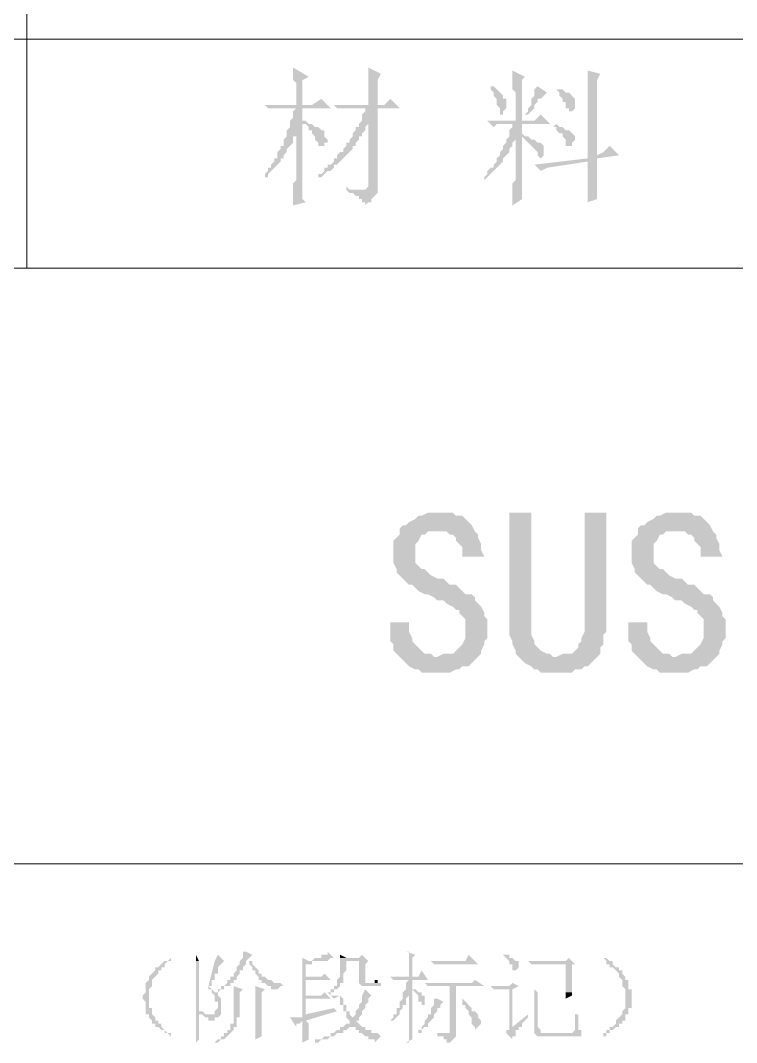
# Model space of a CAD drawing. Header units: millimetres. Extents: x 6 to 291, y 3 to 207.
# Drawn here: x 245.74 to 255.42, y 17.86 to 31.67 of the extents above; entities that cross this region are included whole.
import ezdxf

# ---------------------------------------------------------------- set-up
doc = ezdxf.new("R2010")
doc.units = ezdxf.units.MM

msp = doc.modelspace()

# ---------------------------------------------------------------- hatches: boundary and pattern name
h = msp.add_hatch(color=7)
h.dxf.hatch_style = 2
h.paths.add_polyline_path([(249.427859, 31.030333), (249.427859, 30.945667), (249.427859, 30.861), (249.470192, 30.818667), (249.470192, 30.522333), (249.554859, 30.522333), (249.554859, 30.861), (249.639526, 30.903333)])
h = msp.add_hatch(color=7)
h.dxf.hatch_style = 2
h.paths.add_polyline_path([(250.443859, 31.030333), (250.443859, 30.522333), (250.570859, 30.522333), (250.570859, 30.861), (250.613192, 30.945667)])
h = msp.add_hatch(color=7)
h.dxf.hatch_style = 2
h.paths.add_polyline_path([(252.391192, 30.988), (252.391192, 30.734), (252.433526, 30.691667), (252.433526, 30.395333), (252.433526, 30.310667), (252.518192, 30.310667), (252.518192, 30.861), (252.560526, 30.903333)])
h = msp.add_hatch(color=7)
h.dxf.hatch_style = 2
h.paths.add_polyline_path([(253.407192, 30.988), (253.407192, 30.861), (253.407192, 30.607), (253.407192, 29.802667), (253.534192, 29.845), (253.534192, 30.861), (253.576526, 30.945667)])
h = msp.add_hatch(color=7)
h.dxf.hatch_style = 2
h.paths.add_polyline_path([(252.137192, 30.776333), (252.094859, 30.776333), (252.094859, 30.734), (252.137192, 30.691667), (252.137192, 30.649333), (252.179526, 30.607), (252.179526, 30.564667), (252.179526, 30.522333), (252.221859, 30.48), (252.221859, 30.395333), (252.264192, 30.395333), (252.264192, 30.437667), (252.306526, 30.48), (252.306526, 30.522333), (252.306526, 30.607), (252.264192, 30.607), (252.264192, 30.649333), (252.221859, 30.691667), (252.179526, 30.734)])
h = msp.add_hatch(color=7)
h.dxf.hatch_style = 2
h.paths.add_polyline_path([(252.729859, 30.776333), (252.687526, 30.734), (252.687526, 30.649333), (252.645192, 30.607), (252.645192, 30.522333), (252.602859, 30.48), (252.602859, 30.437667), (252.560526, 30.395333), (252.602859, 30.395333), (252.645192, 30.437667), (252.687526, 30.48), (252.687526, 30.522333), (252.729859, 30.564667), (252.729859, 30.607), (252.772192, 30.607), (252.814526, 30.649333), (252.856859, 30.691667)])
h = msp.add_hatch(color=7)
h.dxf.hatch_style = 2
h.paths.add_polyline_path([(252.983859, 30.734), (253.026192, 30.691667), (253.026192, 30.649333), (253.068526, 30.607), (253.068526, 30.564667), (253.110859, 30.564667), (253.110859, 30.48), (253.153192, 30.48), (253.153192, 30.437667), (253.195526, 30.437667), (253.237859, 30.48), (253.237859, 30.607), (253.195526, 30.649333), (253.153192, 30.691667), (253.110859, 30.691667), (253.068526, 30.734), (253.026192, 30.734)])
h = msp.add_hatch(color=7)
h.dxf.hatch_style = 2
h.paths.add_polyline_path([(249.808859, 30.607), (249.681859, 30.522333), (249.046859, 30.522333), (249.089192, 30.48), (249.935859, 30.48)])
h = msp.add_hatch(color=7)
h.dxf.hatch_style = 2
h.paths.add_polyline_path([(250.740192, 30.607), (250.655526, 30.522333), (249.978192, 30.522333), (250.020526, 30.48), (250.867192, 30.48)])
h = msp.add_hatch(color=7)
h.dxf.hatch_style = 2
h.paths.add_polyline_path([(249.554859, 30.48), (249.470192, 30.48), (249.427859, 30.437667), (249.427859, 30.353), (249.385526, 30.310667), (249.554859, 30.268333), (249.597192, 30.268333), (249.639526, 30.226), (249.639526, 30.183667), (249.681859, 30.183667), (249.681859, 30.141333), (249.724192, 30.099), (249.724192, 30.056667), (249.766526, 30.014333), (249.766526, 29.972), (249.851192, 29.972), (249.851192, 30.014333), (249.893526, 30.014333), (249.893526, 30.056667), (249.851192, 30.099), (249.851192, 30.183667), (249.808859, 30.183667), (249.766526, 30.226), (249.724192, 30.226), (249.681859, 30.268333), (249.639526, 30.268333), (249.597192, 30.310667), (249.554859, 30.310667)])
h = msp.add_hatch(color=7)
h.dxf.hatch_style = 2
h.paths.add_polyline_path([(250.570859, 30.48), (250.401526, 30.48), (250.401526, 30.437667), (250.359192, 30.395333), (250.359192, 30.310667), (250.316859, 30.268333), (250.443859, 30.268333), (250.443859, 29.421667), (250.401526, 29.379333), (250.359192, 29.379333), (250.570859, 29.379333)])
h = msp.add_hatch(color=7)
h.dxf.hatch_style = 2
h.paths.add_polyline_path([(252.772192, 30.395333), (252.687526, 30.310667), (252.052526, 30.310667), (252.137192, 30.226), (252.179526, 30.268333), (252.899192, 30.268333)])
h = msp.add_hatch(color=7)
h.dxf.hatch_style = 2
h.paths.add_polyline_path([(249.385526, 30.310667), (249.385526, 30.226), (249.343192, 30.183667), (249.343192, 30.141333), (249.470192, 30.099), (249.470192, 29.506333), (249.427859, 29.464), (249.427859, 29.421667), (249.427859, 29.252333), (249.427859, 29.167667), (249.597192, 29.21), (249.554859, 29.252333), (249.554859, 29.294667), (249.554859, 29.337), (249.554859, 29.421667), (249.554859, 30.268333)])
h = msp.add_hatch(color=7)
h.dxf.hatch_style = 2
h.paths.add_polyline_path([(250.316859, 30.268333), (250.316859, 30.226), (250.274526, 30.226), (250.274526, 30.183667), (250.232192, 30.141333), (250.232192, 30.099), (250.189859, 30.056667), (250.189859, 30.014333), (250.147526, 30.014333), (250.147526, 29.972), (250.105192, 29.929667), (250.105192, 29.887333), (250.062859, 29.887333), (250.020526, 29.845), (250.020526, 29.802667), (249.978192, 29.802667), (249.978192, 29.760333), (249.935859, 29.718), (249.893526, 29.718), (249.893526, 29.675667), (249.851192, 29.675667), (249.851192, 29.633333), (249.808859, 29.591), (249.766526, 29.591), (249.766526, 29.548667), (249.808859, 29.548667), (249.851192, 29.591), (249.893526, 29.633333), (249.935859, 29.633333), (249.978192, 29.675667), (249.978192, 29.718), (250.020526, 29.718), (250.062859, 29.760333), (250.105192, 29.802667), (250.147526, 29.845), (250.189859, 29.887333), (250.232192, 29.929667), (250.232192, 29.972), (250.274526, 29.972), (250.274526, 30.014333), (250.316859, 30.056667), (250.316859, 30.099), (250.359192, 30.099), (250.359192, 30.141333), (250.401526, 30.183667), (250.401526, 30.226), (250.443859, 30.268333)])
h = msp.add_hatch(color=7)
h.dxf.hatch_style = 2
h.paths.add_polyline_path([(252.518192, 30.268333), (252.391192, 30.268333), (252.391192, 30.226), (252.348859, 30.183667), (252.348859, 30.099), (252.306526, 30.056667), (252.433526, 30.056667), (252.433526, 29.506333), (252.391192, 29.464), (252.391192, 29.379333), (252.391192, 29.167667), (252.518192, 29.252333), (252.518192, 30.099), (252.560526, 30.099), (252.518192, 30.141333)])
h = msp.add_hatch(color=7)
h.dxf.hatch_style = 2
h.paths.add_polyline_path([(252.983859, 30.268333), (252.941526, 30.226), (252.983859, 30.226), (252.983859, 30.183667), (253.026192, 30.141333), (253.068526, 30.141333), (253.068526, 30.099), (253.110859, 30.056667), (253.110859, 30.014333), (253.110859, 29.972), (253.195526, 29.972), (253.195526, 30.014333), (253.237859, 30.056667), (253.237859, 30.099), (253.195526, 30.141333), (253.153192, 30.183667), (253.110859, 30.183667), (253.068526, 30.226), (253.026192, 30.226)])
h = msp.add_hatch(color=7)
h.dxf.hatch_style = 2
h.paths.add_polyline_path([(249.343192, 30.141333), (249.343192, 30.099), (249.300859, 30.056667), (249.300859, 29.972), (249.258526, 29.972), (249.258526, 29.929667), (249.216192, 29.887333), (249.216192, 29.802667), (249.173859, 29.802667), (249.173859, 29.760333), (249.131526, 29.718), (249.131526, 29.675667), (249.089192, 29.675667), (249.089192, 29.633333), (249.046859, 29.591), (249.046859, 29.548667), (249.089192, 29.548667), (249.089192, 29.591), (249.131526, 29.633333), (249.173859, 29.675667), (249.216192, 29.718), (249.258526, 29.760333), (249.258526, 29.802667), (249.300859, 29.802667), (249.300859, 29.845), (249.343192, 29.887333), (249.343192, 29.929667), (249.385526, 29.972), (249.427859, 30.014333), (249.427859, 30.099), (249.470192, 30.099)])
h = msp.add_hatch(color=7)
h.dxf.hatch_style = 2
h.paths.add_polyline_path([(252.560526, 30.099), (252.518192, 30.099), (252.560526, 30.056667), (252.602859, 30.014333), (252.645192, 29.972), (252.687526, 29.929667), (252.729859, 29.887333), (252.729859, 29.845), (252.772192, 29.802667), (252.814526, 29.845), (252.814526, 29.972), (252.772192, 30.014333), (252.729859, 30.014333), (252.687526, 30.056667), (252.645192, 30.056667), (252.602859, 30.099)])
h = msp.add_hatch(color=7)
h.dxf.hatch_style = 2
h.paths.add_polyline_path([(252.306526, 30.056667), (252.306526, 30.014333), (252.264192, 29.972), (252.264192, 29.929667), (252.221859, 29.887333), (252.221859, 29.845), (252.179526, 29.802667), (252.179526, 29.760333), (252.137192, 29.718), (252.137192, 29.675667), (252.094859, 29.675667), (252.052526, 29.633333), (252.052526, 29.591), (252.010192, 29.548667), (252.010192, 29.506333), (252.052526, 29.548667), (252.094859, 29.591), (252.137192, 29.633333), (252.179526, 29.675667), (252.221859, 29.718), (252.264192, 29.760333), (252.264192, 29.802667), (252.306526, 29.845), (252.348859, 29.887333), (252.348859, 29.929667), (252.391192, 29.972), (252.391192, 30.014333), (252.433526, 30.056667)])
h = msp.add_hatch(color=7)
h.dxf.hatch_style = 2
h.paths.add_polyline_path([(253.703526, 29.972), (253.618859, 29.887333), (253.534192, 29.845), (253.407192, 29.802667), (252.687526, 29.718), (252.772192, 29.633333), (252.856859, 29.675667), (253.407192, 29.760333), (253.534192, 29.802667), (253.830526, 29.845)])
h = msp.add_hatch(color=7)
h.dxf.hatch_style = 2
h.paths.add_polyline_path([(253.534192, 29.802667), (253.407192, 29.760333), (253.407192, 29.337), (253.407192, 29.21), (253.534192, 29.252333), (253.534192, 29.379333), (253.534192, 29.760333)])
h = msp.add_hatch(color=7)
h.dxf.hatch_style = 2
h.paths.add_polyline_path([(250.147526, 29.421667), (250.147526, 29.379333), (250.189859, 29.337), (250.232192, 29.337), (250.274526, 29.294667), (250.316859, 29.294667), (250.316859, 29.252333), (250.359192, 29.252333), (250.359192, 29.21), (250.401526, 29.21), (250.401526, 29.167667), (250.443859, 29.21), (250.486192, 29.21), (250.486192, 29.252333), (250.528526, 29.294667), (250.570859, 29.337), (250.570859, 29.379333), (250.189859, 29.379333)])
h = msp.add_hatch(color=7)
h.dxf.hatch_style = 2
h.paths.add_polyline_path([(251.375192, 25.019), (251.248192, 25.019), (251.163526, 24.976667), (251.121192, 24.976667), (251.078859, 24.934333), (250.994192, 24.892), (250.951859, 24.849667), (250.909526, 24.849667), (250.867192, 24.807333), (250.867192, 24.722667), (250.824859, 24.680333), (250.782526, 24.638), (250.782526, 24.341667), (250.824859, 24.257), (250.824859, 24.214667), (250.867192, 24.172333), (250.909526, 24.13), (250.951859, 24.087667), (250.994192, 24.045333), (251.036526, 24.045333), (251.078859, 24.003), (251.121192, 23.960667), (251.205859, 23.918333), (251.248192, 23.918333), (251.332859, 23.876), (251.375192, 23.833667), (251.459859, 23.833667), (251.502192, 23.791333), (251.586859, 23.749), (251.629192, 23.706667), (251.671526, 23.706667), (251.671526, 23.664333), (251.713859, 23.622), (251.756192, 23.579667), (251.756192, 23.325667), (251.713859, 23.241), (251.671526, 23.198667), (251.629192, 23.156333), (251.586859, 23.114), (251.459859, 23.114), (251.375192, 23.071667), (250.867192, 23.071667), (250.909526, 23.029333), (250.951859, 22.987), (250.994192, 22.944667), (251.078859, 22.902333), (251.121192, 22.902333), (251.163526, 22.86), (251.544526, 22.86), (251.629192, 22.902333), (251.671526, 22.902333), (251.713859, 22.944667), (251.798526, 22.944667), (251.840859, 22.987), (251.883192, 23.029333), (251.925526, 23.071667), (251.967859, 23.114), (251.967859, 23.156333), (252.010192, 23.241), (252.010192, 23.283333), (252.052526, 23.325667), (252.052526, 23.495), (252.052526, 23.579667), (252.010192, 23.622), (252.010192, 23.664333), (251.967859, 23.749), (251.925526, 23.791333), (251.883192, 23.833667), (251.883192, 23.876), (251.840859, 23.918333), (251.756192, 23.918333), (251.713859, 23.960667), (251.671526, 24.003), (251.629192, 24.045333), (251.544526, 24.045333), (251.502192, 24.087667), (251.459859, 24.13), (251.375192, 24.13), (251.290526, 24.172333), (251.248192, 24.214667), (251.205859, 24.257), (251.163526, 24.257), (251.121192, 24.299333), (251.078859, 24.341667), (251.078859, 24.595667), (251.121192, 24.638), (251.163526, 24.722667), (251.205859, 24.722667), (251.248192, 24.765), (251.883192, 24.765), (251.840859, 24.849667), (251.798526, 24.892), (251.756192, 24.934333), (251.713859, 24.976667), (251.629192, 24.976667), (251.586859, 25.019), (251.459859, 25.019)])
h = msp.add_hatch(color=7)
h.dxf.hatch_style = 2
h.paths.add_polyline_path([(252.645192, 25.019), (252.348859, 25.019), (252.348859, 23.495), (252.348859, 23.368), (252.391192, 23.283333), (252.391192, 23.241), (252.433526, 23.156333), (252.433526, 23.114), (252.475859, 23.071667), (252.518192, 23.029333), (252.560526, 22.987), (252.645192, 22.944667), (252.687526, 22.902333), (252.729859, 22.902333), (252.772192, 22.86), (253.195526, 22.86), (253.237859, 22.902333), (253.322526, 22.902333), (253.364859, 22.944667), (253.407192, 22.944667), (253.449526, 22.987), (253.491859, 23.029333), (253.534192, 23.071667), (252.941526, 23.071667), (252.899192, 23.114), (252.856859, 23.114), (252.772192, 23.156333), (252.729859, 23.198667), (252.687526, 23.241), (252.687526, 23.283333), (252.645192, 23.368), (252.645192, 23.495)])
h = msp.add_hatch(color=7)
h.dxf.hatch_style = 2
h.paths.add_polyline_path([(253.661192, 25.019), (253.364859, 25.019), (253.364859, 23.410333), (253.322526, 23.325667), (253.322526, 23.283333), (253.280192, 23.241), (253.280192, 23.198667), (253.237859, 23.156333), (253.195526, 23.114), (253.068526, 23.114), (252.983859, 23.071667), (253.534192, 23.071667), (253.576526, 23.114), (253.576526, 23.198667), (253.618859, 23.241), (253.618859, 23.368), (253.661192, 23.410333), (253.661192, 23.495)])
h = msp.add_hatch(color=7)
h.dxf.hatch_style = 2
h.paths.add_polyline_path([(254.592526, 25.019), (254.465526, 25.019), (254.380859, 24.976667), (254.338526, 24.976667), (254.296192, 24.934333), (254.211526, 24.892), (254.169192, 24.849667), (254.126859, 24.849667), (254.084526, 24.807333), (254.084526, 24.722667), (254.042192, 24.680333), (253.999859, 24.638), (253.999859, 24.341667), (254.042192, 24.257), (254.042192, 24.214667), (254.084526, 24.172333), (254.126859, 24.13), (254.169192, 24.087667), (254.211526, 24.045333), (254.253859, 24.045333), (254.296192, 24.003), (254.338526, 23.960667), (254.423192, 23.918333), (254.465526, 23.918333), (254.550192, 23.876), (254.592526, 23.833667), (254.677192, 23.833667), (254.71961, 23.791333), (254.804277, 23.749), (254.84661, 23.706667), (254.888944, 23.706667), (254.888944, 23.664333), (254.931277, 23.622), (254.97361, 23.579667), (254.97361, 23.325667), (254.931277, 23.241), (254.888944, 23.198667), (254.84661, 23.156333), (254.804277, 23.114), (254.677192, 23.114), (254.592526, 23.071667), (254.084526, 23.071667), (254.126859, 23.029333), (254.169192, 22.987), (254.211526, 22.944667), (254.296192, 22.902333), (254.338526, 22.902333), (254.380859, 22.86), (254.761944, 22.86), (254.84661, 22.902333), (254.888944, 22.902333), (254.931277, 22.944667), (255.015944, 22.944667), (255.058277, 22.987), (255.10061, 23.029333), (255.142944, 23.071667), (255.185277, 23.114), (255.185277, 23.156333), (255.22761, 23.241), (255.22761, 23.283333), (255.269944, 23.325667), (255.269944, 23.495), (255.269944, 23.579667), (255.22761, 23.622), (255.22761, 23.664333), (255.185277, 23.749), (255.142944, 23.791333), (255.10061, 23.833667), (255.10061, 23.876), (255.058277, 23.918333), (254.97361, 23.918333), (254.931277, 23.960667), (254.888944, 24.003), (254.84661, 24.045333), (254.761944, 24.045333), (254.71961, 24.087667), (254.677192, 24.13), (254.592526, 24.13), (254.507859, 24.172333), (254.465526, 24.214667), (254.423192, 24.257), (254.380859, 24.257), (254.338526, 24.299333), (254.296192, 24.341667), (254.296192, 24.595667), (254.338526, 24.638), (254.380859, 24.722667), (254.423192, 24.722667), (254.465526, 24.765), (255.10061, 24.765), (255.058277, 24.849667), (255.015944, 24.892), (254.97361, 24.934333), (254.931277, 24.976667), (254.84661, 24.976667), (254.804277, 25.019), (254.677192, 25.019)])
h = msp.add_hatch(color=7)
h.dxf.hatch_style = 2
h.paths.add_polyline_path([(251.883192, 24.765), (251.375192, 24.765), (251.502192, 24.765), (251.544526, 24.722667), (251.586859, 24.722667), (251.629192, 24.680333), (251.629192, 24.638), (251.671526, 24.595667), (251.713859, 24.553333), (251.713859, 24.426333), (252.010192, 24.426333), (251.967859, 24.511), (251.967859, 24.595667), (251.925526, 24.680333), (251.925526, 24.722667)])
h = msp.add_hatch(color=7)
h.dxf.hatch_style = 2
h.paths.add_polyline_path([(255.10061, 24.765), (254.592526, 24.765), (254.71961, 24.765), (254.761944, 24.722667), (254.804277, 24.722667), (254.84661, 24.680333), (254.84661, 24.638), (254.888944, 24.595667), (254.931277, 24.553333), (254.931277, 24.426333), (255.22761, 24.426333), (255.185277, 24.511), (255.185277, 24.595667), (255.142944, 24.680333), (255.142944, 24.722667)])
h = msp.add_hatch(color=7)
h.dxf.hatch_style = 2
h.paths.add_polyline_path([(250.994192, 23.537333), (250.740192, 23.537333), (250.740192, 23.283333), (250.782526, 23.241), (250.782526, 23.156333), (250.824859, 23.114), (250.867192, 23.071667), (251.375192, 23.071667), (251.332859, 23.071667), (251.290526, 23.114), (251.205859, 23.114), (251.163526, 23.156333), (251.121192, 23.198667), (251.078859, 23.241), (251.036526, 23.283333), (251.036526, 23.325667), (250.994192, 23.410333), (250.994192, 23.495)])
h = msp.add_hatch(color=7)
h.dxf.hatch_style = 2
h.paths.add_polyline_path([(254.211526, 23.537333), (253.957526, 23.537333), (253.957526, 23.283333), (253.999859, 23.241), (253.999859, 23.156333), (254.042192, 23.114), (254.084526, 23.071667), (254.592526, 23.071667), (254.550192, 23.071667), (254.507859, 23.114), (254.423192, 23.114), (254.380859, 23.156333), (254.338526, 23.198667), (254.296192, 23.241), (254.253859, 23.283333), (254.253859, 23.325667), (254.211526, 23.410333), (254.211526, 23.495)])
h = msp.add_hatch(color=7)
h.dxf.hatch_style = 2
h.paths.add_polyline_path([(248.411859, 19.05), (248.369526, 18.965333), (248.115526, 18.965333), (248.115526, 18.923), (248.115526, 18.880667), (248.115526, 18.838333), (248.115526, 18.669), (248.115526, 18.288), (248.115526, 18.161), (248.115526, 18.076333), (248.115526, 17.991667), (248.115526, 17.949333), (248.115526, 17.907), (248.115526, 17.864667), (248.157859, 17.907), (248.157859, 18.245667), (248.327192, 18.245667), (248.242526, 18.245667), (248.200192, 18.288), (248.157859, 18.288), (248.157859, 18.965333), (248.496526, 18.965333)])
h = msp.add_hatch(color=7)
h.dxf.hatch_style = 2
h.paths.add_polyline_path([(248.115526, 19.05), (248.115526, 19.007667), (248.115526, 18.965333), (248.157859, 18.965333)])
h = msp.add_hatch(color=7)
h.dxf.hatch_style = 2
h.paths.add_polyline_path([(248.792859, 19.092333), (248.750526, 19.092333), (248.750526, 19.05), (248.750526, 19.007667), (248.835192, 19.007667), (248.835192, 18.965333), (248.835192, 18.923), (248.877526, 18.880667), (248.877526, 18.838333), (248.919859, 18.838333), (248.919859, 18.796), (248.962192, 18.753667), (248.962192, 18.711333), (249.004526, 18.711333), (249.004526, 18.669), (249.046859, 18.669), (249.089192, 18.626667), (249.131526, 18.626667), (249.131526, 18.584333), (249.216192, 18.584333), (249.258526, 18.626667), (249.300859, 18.626667), (249.258526, 18.669), (249.173859, 18.669), (249.131526, 18.711333), (249.089192, 18.711333), (249.046859, 18.753667), (249.004526, 18.753667), (249.004526, 18.796), (248.962192, 18.796), (248.962192, 18.838333), (248.919859, 18.880667), (248.877526, 18.923), (248.877526, 18.965333), (248.835192, 18.965333), (248.835192, 19.007667), (248.877526, 19.05)])
h = msp.add_hatch(color=7)
h.dxf.hatch_style = 2
h.paths.add_polyline_path([(249.893526, 19.092333), (249.893526, 19.05), (249.808859, 19.05), (249.808859, 19.007667), (249.724192, 19.007667), (249.681859, 18.965333), (249.639526, 18.965333), (249.893526, 18.965333), (249.935859, 19.007667), (249.978192, 19.007667)])
h = msp.add_hatch(color=7)
h.dxf.hatch_style = 2
h.paths.add_polyline_path([(250.359192, 19.05), (250.316859, 19.007667), (250.062859, 19.007667), (250.062859, 18.923), (250.062859, 18.838333), (250.062859, 18.753667), (250.020526, 18.711333), (250.020526, 18.669), (250.020526, 18.626667), (249.978192, 18.626667), (249.978192, 18.584333), (249.935859, 18.584333), (249.935859, 18.542), (249.893526, 18.542), (249.935859, 18.499667), (249.935859, 18.542), (249.978192, 18.542), (249.978192, 18.584333), (250.020526, 18.584333), (250.062859, 18.626667), (250.062859, 18.669), (250.105192, 18.669), (250.105192, 18.711333), (250.105192, 18.753667), (250.105192, 18.796), (250.147526, 18.838333), (250.147526, 18.880667), (250.147526, 18.965333), (250.443859, 18.965333)])
h = msp.add_hatch(color=7)
h.dxf.hatch_style = 2
h.paths.add_polyline_path([(250.062859, 19.05), (250.062859, 19.007667), (250.147526, 19.007667)])
h = msp.add_hatch(color=7)
h.dxf.hatch_style = 2
h.paths.add_polyline_path([(250.951859, 19.092333), (250.994192, 19.092333), (250.994192, 19.05), (250.994192, 19.007667), (250.994192, 18.923), (250.994192, 18.838333), (250.994192, 18.753667), (251.036526, 18.753667), (251.036526, 19.007667), (251.078859, 19.05)])
h = msp.add_hatch(color=7)
h.dxf.hatch_style = 2
h.paths.add_polyline_path([(251.798526, 19.05), (251.756192, 18.965333), (251.290526, 18.965333), (251.332859, 18.923), (251.925526, 18.923)])
h = msp.add_hatch(color=7)
h.dxf.hatch_style = 2
h.paths.add_polyline_path([(252.264192, 19.05), (252.306526, 19.007667), (252.348859, 18.965333), (252.348859, 18.923), (252.391192, 18.923), (252.391192, 18.880667), (252.391192, 18.838333), (252.433526, 18.838333), (252.475859, 18.880667), (252.475859, 18.923), (252.475859, 18.965333), (252.433526, 18.965333), (252.391192, 19.007667), (252.348859, 19.007667), (252.348859, 19.05), (252.306526, 19.05)])
h = msp.add_hatch(color=7)
h.dxf.hatch_style = 2
h.paths.add_polyline_path([(247.776859, 19.007667), (247.734526, 18.965333), (247.692192, 18.965333), (247.649859, 18.923), (247.607526, 18.880667), (247.565192, 18.880667), (247.565192, 18.838333), (247.522859, 18.796), (247.480526, 18.753667), (247.480526, 18.711333), (247.438192, 18.669), (247.438192, 18.584333), (247.438192, 18.542), (247.395859, 18.499667), (247.395859, 18.457333), (247.438192, 18.415), (247.438192, 18.372667), (247.438192, 18.288), (247.438192, 18.245667), (247.480526, 18.245667), (247.480526, 18.203333), (247.522859, 18.161), (247.522859, 18.118667), (247.565192, 18.118667), (247.565192, 18.076333), (247.607526, 18.076333), (247.649859, 18.034), (247.692192, 18.034), (247.692192, 17.991667), (247.734526, 17.991667), (247.776859, 17.949333), (247.776859, 17.991667), (247.734526, 17.991667), (247.692192, 18.034), (247.649859, 18.076333), (247.649859, 18.118667), (247.607526, 18.118667), (247.607526, 18.161), (247.565192, 18.161), (247.565192, 18.203333), (247.522859, 18.245667), (247.522859, 18.288), (247.522859, 18.330333), (247.480526, 18.330333), (247.480526, 18.415), (247.480526, 18.457333), (247.480526, 18.542), (247.480526, 18.584333), (247.522859, 18.626667), (247.522859, 18.669), (247.522859, 18.711333), (247.565192, 18.753667), (247.607526, 18.796), (247.607526, 18.838333), (247.649859, 18.838333), (247.649859, 18.880667), (247.692192, 18.880667), (247.692192, 18.923), (247.734526, 18.965333), (247.776859, 18.965333)])
h = msp.add_hatch(color=7)
h.dxf.hatch_style = 2
h.paths.add_polyline_path([(248.496526, 18.965333), (248.369526, 18.965333), (248.284859, 18.626667), (248.284859, 18.584333), (248.327192, 18.584333), (248.327192, 18.542), (248.369526, 18.499667), (248.369526, 18.457333), (248.369526, 18.415), (248.411859, 18.415), (248.411859, 18.372667), (248.411859, 18.330333), (248.369526, 18.288), (248.369526, 18.245667), (248.157859, 18.245667), (248.200192, 18.245667), (248.242526, 18.203333), (248.284859, 18.203333), (248.284859, 18.161), (248.369526, 18.161), (248.369526, 18.203333), (248.411859, 18.203333), (248.454192, 18.245667), (248.454192, 18.288), (248.454192, 18.372667), (248.454192, 18.457333), (248.411859, 18.499667), (248.411859, 18.542), (248.369526, 18.542), (248.327192, 18.584333), (248.284859, 18.626667), (248.327192, 18.626667), (248.327192, 18.711333), (248.369526, 18.711333), (248.369526, 18.796), (248.411859, 18.796), (248.411859, 18.838333), (248.411859, 18.880667), (248.454192, 18.923)])
h = msp.add_hatch(color=7)
h.dxf.hatch_style = 2
h.paths.add_polyline_path([(248.750526, 19.007667), (248.708192, 18.965333), (248.708192, 18.923), (248.665859, 18.880667), (248.665859, 18.838333), (248.623526, 18.796), (248.623526, 18.753667), (248.581192, 18.753667), (248.581192, 18.711333), (248.538859, 18.711333), (248.538859, 18.669), (248.496526, 18.626667), (248.454192, 18.626667), (248.454192, 18.584333), (248.411859, 18.584333), (248.411859, 18.542), (248.454192, 18.584333), (248.496526, 18.584333), (248.496526, 18.626667), (248.581192, 18.626667), (248.581192, 18.669), (248.623526, 18.669), (248.623526, 18.711333), (248.665859, 18.711333), (248.665859, 18.753667), (248.708192, 18.796), (248.708192, 18.838333), (248.750526, 18.838333), (248.750526, 18.880667), (248.792859, 18.923), (248.792859, 18.965333), (248.835192, 19.007667)])
h = msp.add_hatch(color=7)
h.dxf.hatch_style = 2
h.paths.add_polyline_path([(249.554859, 19.007667), (249.554859, 18.965333), (249.554859, 18.923), (249.554859, 18.838333), (249.554859, 18.711333), (249.597192, 18.753667), (249.597192, 18.923), (249.681859, 18.923), (249.681859, 18.965333), (249.808859, 18.965333), (249.639526, 18.965333)])
h = msp.add_hatch(color=7)
h.dxf.hatch_style = 2
h.paths.add_polyline_path([(250.443859, 18.965333), (250.316859, 18.965333), (250.316859, 18.669), (250.359192, 18.626667), (250.613192, 18.626667), (250.613192, 18.669), (250.401526, 18.669), (250.401526, 18.711333), (250.401526, 18.923)])
h = msp.add_hatch(color=7)
h.dxf.hatch_style = 2
h.paths.add_polyline_path([(253.153192, 19.007667), (253.110859, 18.965333), (252.602859, 18.965333), (252.645192, 18.923), (253.237859, 18.923)])
h = msp.add_hatch(color=7)
h.dxf.hatch_style = 2
h.paths.add_polyline_path([(253.237859, 18.923), (253.110859, 18.923), (253.110859, 18.542), (252.729859, 18.542), (253.195526, 18.542), (253.195526, 18.584333), (253.195526, 18.626667), (253.195526, 18.838333), (253.195526, 18.923)])
h = msp.add_hatch(color=7)
h.dxf.hatch_style = 2
h.paths.add_polyline_path([(253.618859, 19.007667), (253.661192, 18.965333), (253.661192, 18.923), (253.703526, 18.923), (253.703526, 18.880667), (253.745859, 18.880667), (253.788192, 18.838333), (253.830526, 18.796), (253.830526, 18.753667), (253.872859, 18.711333), (253.872859, 18.669), (253.872859, 18.626667), (253.915192, 18.584333), (253.915192, 18.542), (253.915192, 18.499667), (253.915192, 18.415), (253.915192, 18.372667), (253.915192, 18.330333), (253.872859, 18.288), (253.872859, 18.245667), (253.830526, 18.203333), (253.788192, 18.161), (253.788192, 18.118667), (253.745859, 18.076333), (253.703526, 18.076333), (253.703526, 18.034), (253.661192, 18.034), (253.661192, 17.991667), (253.618859, 17.991667), (253.618859, 17.949333), (253.661192, 17.949333), (253.661192, 17.991667), (253.703526, 17.991667), (253.703526, 18.034), (253.745859, 18.034), (253.788192, 18.076333), (253.830526, 18.076333), (253.830526, 18.118667), (253.872859, 18.118667), (253.872859, 18.161), (253.915192, 18.161), (253.915192, 18.203333), (253.915192, 18.245667), (253.957526, 18.245667), (253.957526, 18.288), (253.957526, 18.330333), (253.999859, 18.330333), (253.999859, 18.415), (253.999859, 18.457333), (253.999859, 18.542), (253.999859, 18.584333), (253.957526, 18.584333), (253.957526, 18.669), (253.957526, 18.711333), (253.915192, 18.711333), (253.915192, 18.753667), (253.872859, 18.796), (253.872859, 18.838333), (253.830526, 18.838333), (253.830526, 18.880667), (253.788192, 18.880667), (253.745859, 18.923), (253.745859, 18.965333), (253.703526, 18.965333), (253.661192, 19.007667)])
h = msp.add_hatch(color=7)
h.dxf.hatch_style = 2
h.paths.add_polyline_path([(249.851192, 18.796), (249.808859, 18.753667), (249.597192, 18.753667), (249.554859, 18.711333), (249.554859, 18.203333), (249.597192, 18.245667), (249.597192, 18.457333), (249.935859, 18.457333), (249.597192, 18.499667), (249.597192, 18.711333), (249.935859, 18.711333)])
h = msp.add_hatch(color=7)
h.dxf.hatch_style = 2
h.paths.add_polyline_path([(251.163526, 18.838333), (251.121192, 18.753667), (250.740192, 18.753667), (250.782526, 18.711333), (251.248192, 18.711333)])
h = msp.add_hatch(color=7)
h.dxf.hatch_style = 2
h.paths.add_polyline_path([(250.570859, 18.711333), (250.528526, 18.711333), (250.528526, 18.669), (250.443859, 18.669), (250.613192, 18.669), (250.570859, 18.669)])
h = msp.add_hatch(color=7)
h.dxf.hatch_style = 2
h.paths.add_polyline_path([(251.036526, 18.711333), (250.994192, 18.711333), (250.951859, 18.669), (250.951859, 18.584333), (251.036526, 18.584333), (251.078859, 18.542), (251.121192, 18.499667), (251.121192, 18.415), (251.163526, 18.415), (251.163526, 18.372667), (251.205859, 18.372667), (251.205859, 18.415), (251.205859, 18.457333), (251.205859, 18.499667), (251.163526, 18.499667), (251.163526, 18.542), (251.121192, 18.542), (251.078859, 18.584333), (251.036526, 18.584333)])
h = msp.add_hatch(color=7)
h.dxf.hatch_style = 2
h.paths.add_polyline_path([(251.883192, 18.711333), (251.840859, 18.669), (251.205859, 18.669), (251.248192, 18.626667), (252.010192, 18.626667)])
h = msp.add_hatch(color=7)
h.dxf.hatch_style = 2
h.paths.add_polyline_path([(252.391192, 18.669), (252.348859, 18.626667), (252.094859, 18.626667), (252.137192, 18.584333), (252.348859, 18.584333), (252.475859, 18.626667)])
h = msp.add_hatch(color=7)
h.dxf.hatch_style = 2
h.paths.add_polyline_path([(248.623526, 18.626667), (248.623526, 18.584333), (248.623526, 18.499667), (248.623526, 18.415), (248.623526, 18.372667), (248.623526, 18.245667), (248.623526, 18.203333), (248.623526, 18.118667), (248.581192, 18.118667), (248.581192, 18.076333), (248.581192, 18.034), (248.538859, 18.034), (248.538859, 17.991667), (248.496526, 17.991667), (248.496526, 17.949333), (248.454192, 17.949333), (248.454192, 17.907), (248.411859, 17.907), (248.369526, 17.864667), (248.411859, 17.864667), (248.454192, 17.907), (248.496526, 17.907), (248.538859, 17.949333), (248.581192, 17.991667), (248.623526, 18.034), (248.623526, 18.076333), (248.665859, 18.076333), (248.665859, 18.118667), (248.665859, 18.203333), (248.708192, 18.203333), (248.708192, 18.245667), (248.708192, 18.330333), (248.708192, 18.457333), (248.708192, 18.542), (248.750526, 18.584333)])
h = msp.add_hatch(color=7)
h.dxf.hatch_style = 2
h.paths.add_polyline_path([(248.919859, 18.626667), (248.919859, 18.584333), (248.919859, 18.542), (248.919859, 18.457333), (248.919859, 18.372667), (248.919859, 18.288), (248.919859, 18.203333), (248.919859, 18.118667), (248.919859, 18.034), (248.919859, 17.949333), (248.919859, 17.907), (249.004526, 17.949333), (249.004526, 17.991667), (249.004526, 18.034), (249.004526, 18.542), (249.046859, 18.584333)])
h = msp.add_hatch(color=7)
h.dxf.hatch_style = 2
h.paths.add_polyline_path([(249.851192, 18.542), (249.808859, 18.499667), (249.597192, 18.499667), (249.935859, 18.457333)])
h = msp.add_hatch(color=7)
h.dxf.hatch_style = 2
h.paths.add_polyline_path([(250.401526, 18.584333), (250.359192, 18.499667), (249.935859, 18.499667), (249.978192, 18.457333), (250.062859, 18.499667), (250.486192, 18.499667)])
h = msp.add_hatch(color=7)
h.dxf.hatch_style = 2
h.paths.add_polyline_path([(250.062859, 18.499667), (250.062859, 18.415), (250.062859, 18.372667), (250.105192, 18.372667), (250.105192, 18.330333), (250.105192, 18.288), (250.147526, 18.288), (250.147526, 18.203333), (250.189859, 18.161), (250.189859, 18.118667), (250.147526, 18.118667), (250.232192, 18.118667), (250.232192, 18.076333), (250.274526, 18.076333), (250.274526, 18.034), (250.316859, 18.034), (250.316859, 17.991667), (250.359192, 17.991667), (250.401526, 17.949333), (250.443859, 17.949333), (250.443859, 17.907), (250.528526, 17.907), (250.528526, 17.864667), (250.570859, 17.907), (250.613192, 17.949333), (250.655526, 17.949333), (250.613192, 17.949333), (250.570859, 17.991667), (250.486192, 17.991667), (250.486192, 18.034), (250.401526, 18.034), (250.401526, 18.076333), (250.359192, 18.076333), (250.316859, 18.118667), (250.274526, 18.161), (250.316859, 18.161), (250.316859, 18.203333), (250.232192, 18.203333), (250.189859, 18.245667), (250.189859, 18.288), (250.147526, 18.288), (250.147526, 18.330333), (250.147526, 18.372667), (250.105192, 18.372667), (250.105192, 18.415), (250.105192, 18.457333)])
h = msp.add_hatch(color=7)
h.dxf.hatch_style = 2
h.paths.add_polyline_path([(250.486192, 18.499667), (250.359192, 18.499667), (250.359192, 18.415), (250.316859, 18.372667), (250.316859, 18.330333), (250.274526, 18.288), (250.274526, 18.245667), (250.232192, 18.203333), (250.316859, 18.203333), (250.359192, 18.245667), (250.359192, 18.288), (250.401526, 18.330333), (250.401526, 18.372667), (250.443859, 18.415), (250.443859, 18.457333)])
h = msp.add_hatch(color=7)
h.dxf.hatch_style = 2
h.paths.add_polyline_path([(250.909526, 18.499667), (250.909526, 18.457333), (250.867192, 18.415), (250.867192, 18.372667), (250.867192, 18.330333), (250.824859, 18.330333), (250.824859, 18.288), (250.824859, 18.245667), (250.782526, 18.245667), (250.782526, 18.203333), (250.740192, 18.161), (250.782526, 18.161), (250.824859, 18.203333), (250.867192, 18.245667), (250.867192, 18.288), (250.909526, 18.330333), (250.909526, 18.372667), (250.951859, 18.372667), (250.951859, 18.415), (250.951859, 18.457333), (250.994192, 18.499667)])
h = msp.add_hatch(color=7)
h.dxf.hatch_style = 2
h.paths.add_polyline_path([(250.951859, 18.584333), (250.909526, 18.542), (250.909526, 18.499667), (250.994192, 18.499667), (250.994192, 18.372667), (250.994192, 18.245667), (250.994192, 18.161), (250.994192, 18.076333), (250.994192, 18.034), (250.994192, 17.949333), (250.994192, 17.907), (250.994192, 17.864667), (250.951859, 17.864667), (251.036526, 17.907), (251.036526, 17.949333), (251.036526, 17.991667), (251.036526, 18.034), (251.036526, 18.118667), (251.036526, 18.203333), (251.036526, 18.584333)])
h = msp.add_hatch(color=7)
h.dxf.hatch_style = 2
h.paths.add_polyline_path([(251.629192, 18.626667), (251.544526, 18.626667), (251.544526, 18.034), (251.544526, 17.991667), (251.332859, 17.991667), (251.375192, 17.991667), (251.375192, 17.949333), (251.459859, 17.949333), (251.459859, 17.907), (251.502192, 17.907), (251.502192, 17.864667), (251.544526, 17.864667), (251.586859, 17.907), (251.629192, 17.949333), (251.629192, 17.991667)])
h = msp.add_hatch(color=7)
h.dxf.hatch_style = 2
h.paths.add_polyline_path([(252.475859, 18.626667), (252.348859, 18.584333), (252.348859, 18.034), (252.306526, 18.034), (252.306526, 17.991667), (252.391192, 17.907), (252.391192, 17.949333), (252.433526, 17.949333), (252.433526, 17.991667), (252.433526, 18.034), (252.475859, 18.034), (252.475859, 18.076333), (252.391192, 18.076333), (252.391192, 18.584333)])
h = msp.add_hatch(color=7)
h.dxf.hatch_style = 2
h.paths.add_polyline_path([(252.645192, 18.626667), (252.687526, 18.584333), (252.687526, 18.542), (252.687526, 18.457333), (252.687526, 17.991667), (252.814526, 17.991667), (252.772192, 17.991667), (252.772192, 18.034), (252.729859, 18.076333), (252.729859, 18.542), (253.195526, 18.542), (252.729859, 18.542)])
h = msp.add_hatch(color=7)
h.dxf.hatch_style = 2
h.paths.add_polyline_path([(253.195526, 18.542), (253.110859, 18.542), (253.110859, 18.457333), (253.195526, 18.499667)])
h = msp.add_hatch(color=7)
h.dxf.hatch_style = 2
h.paths.add_polyline_path([(251.375192, 18.457333), (251.332859, 18.457333), (251.332859, 18.372667), (251.290526, 18.330333), (251.290526, 18.245667), (251.248192, 18.245667), (251.248192, 18.203333), (251.205859, 18.161), (251.205859, 18.118667), (251.163526, 18.076333), (251.163526, 18.034), (251.121192, 18.034), (251.121192, 17.991667), (251.163526, 17.991667), (251.163526, 18.034), (251.205859, 18.076333), (251.248192, 18.076333), (251.248192, 18.118667), (251.290526, 18.161), (251.332859, 18.203333), (251.332859, 18.245667), (251.375192, 18.288), (251.375192, 18.330333), (251.417526, 18.330333), (251.417526, 18.372667), (251.459859, 18.415)])
h = msp.add_hatch(color=7)
h.dxf.hatch_style = 2
h.paths.add_polyline_path([(251.713859, 18.457333), (251.671526, 18.457333), (251.713859, 18.457333), (251.713859, 18.372667), (251.756192, 18.372667), (251.756192, 18.330333), (251.798526, 18.288), (251.798526, 18.245667), (251.840859, 18.203333), (251.840859, 18.161), (251.840859, 18.118667), (251.883192, 18.076333), (251.883192, 18.034), (251.925526, 18.076333), (251.967859, 18.118667), (251.967859, 18.161), (251.925526, 18.203333), (251.925526, 18.245667), (251.883192, 18.288), (251.840859, 18.288), (251.840859, 18.330333), (251.798526, 18.372667), (251.756192, 18.415)])
h = msp.add_hatch(color=7)
h.dxf.hatch_style = 2
h.paths.add_polyline_path([(249.978192, 18.330333), (249.597192, 18.245667), (249.554859, 18.203333), (249.385526, 18.203333), (249.470192, 18.076333), (249.470192, 18.118667), (249.512526, 18.118667), (249.554859, 18.161), (249.597192, 18.161), (250.020526, 18.288)])
h = msp.add_hatch(color=7)
h.dxf.hatch_style = 2
h.paths.add_polyline_path([(252.602859, 18.245667), (252.391192, 18.076333), (252.518192, 18.076333), (252.518192, 18.118667), (252.560526, 18.161), (252.602859, 18.203333)])
h = msp.add_hatch(color=7)
h.dxf.hatch_style = 2
h.paths.add_polyline_path([(253.280192, 18.245667), (253.237859, 18.245667), (253.237859, 18.118667), (253.237859, 18.076333), (253.237859, 18.034), (253.195526, 17.991667), (252.687526, 17.991667), (252.729859, 17.949333), (253.322526, 17.949333), (253.322526, 17.991667), (253.322526, 18.034), (253.280192, 18.034), (253.280192, 18.118667), (253.280192, 18.161)])
h = msp.add_hatch(color=7)
h.dxf.hatch_style = 2
h.paths.add_polyline_path([(249.597192, 18.161), (249.554859, 18.161), (249.554859, 18.118667), (249.554859, 18.034), (249.554859, 17.949333), (249.554859, 17.907), (249.554859, 17.864667), (249.639526, 17.907), (249.639526, 17.949333), (249.639526, 17.991667), (249.639526, 18.076333), (249.639526, 18.118667)])
h = msp.add_hatch(color=7)
h.dxf.hatch_style = 2
h.paths.add_polyline_path([(250.147526, 18.118667), (250.105192, 18.076333), (250.062859, 18.076333), (250.062859, 18.034), (250.020526, 18.034), (249.978192, 17.991667), (249.935859, 17.991667), (249.935859, 17.949333), (249.851192, 17.949333), (249.808859, 17.907), (249.724192, 17.907), (249.724192, 17.864667), (249.766526, 17.864667), (249.808859, 17.907), (249.893526, 17.907), (249.935859, 17.949333), (249.978192, 17.949333), (250.020526, 17.991667), (250.105192, 17.991667), (250.105192, 18.034), (250.147526, 18.034), (250.189859, 18.076333), (250.232192, 18.076333), (250.232192, 18.118667)])
h = msp.add_hatch(color=7)
h.dxf.hatch_style = 2
h.paths.add_polyline_path([(251.332859, 17.991667), (251.502192, 17.991667), (251.417526, 17.991667)])

# ---------------------------------------------------------------- linework, layer by layer
at = {"color": 7, "lineweight": 0}
for points in [[(245.829526, 50.038), (245.829526, 28.321)], [(215.053192, 31.411333), (287.10461, 31.411333)], [(287.10461, 28.321), (215.053192, 28.321)], [(245.660192, 20.277667), (264.794944, 20.277667)]]:
    msp.add_lwpolyline(points, dxfattribs=at)

doc.saveas('drawing.dxf')
